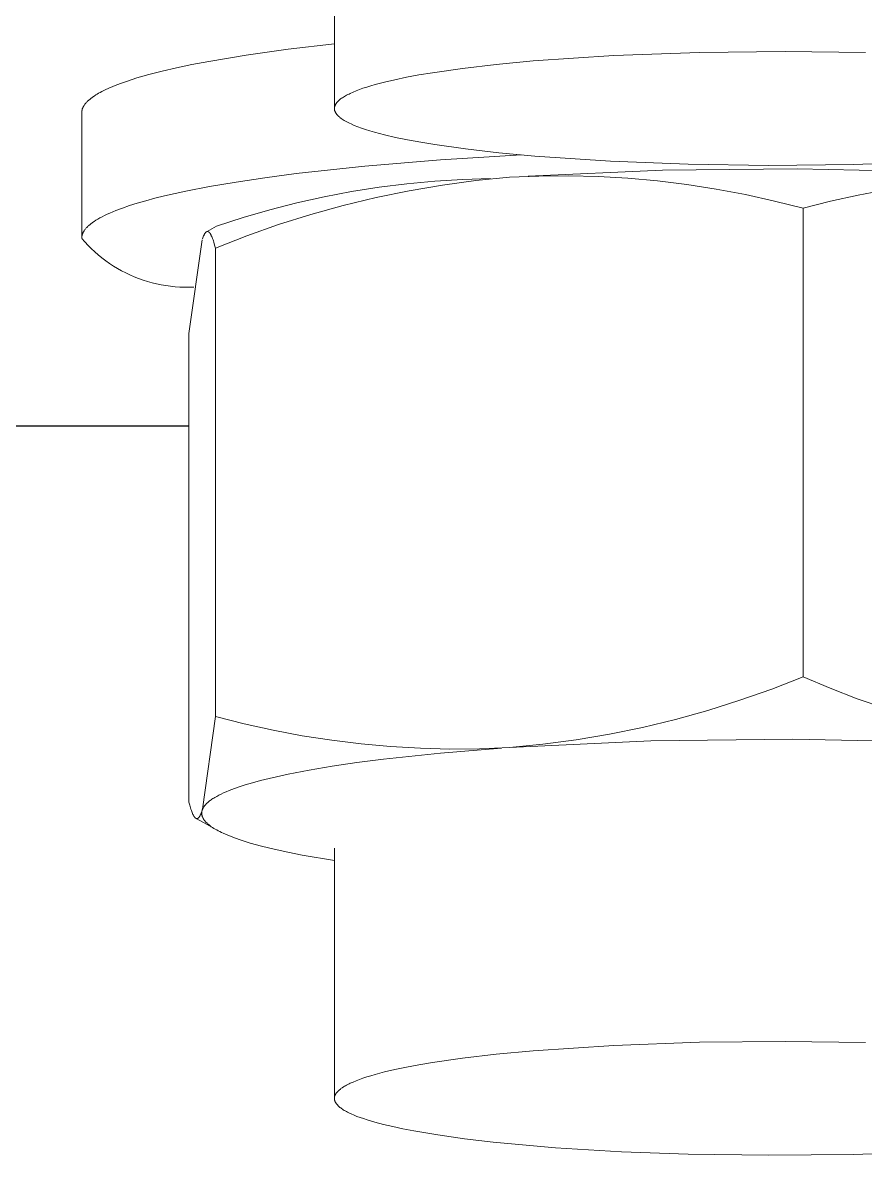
# Model space of a CAD drawing. Header units: millimetres. Extents: x -779 to 3049, y 55 to 2500.
# Drawn here: x -85.52 to -77.52, y 1976.33 to 1987.08 of the extents above; entities that cross this region are included whole.
import ezdxf

# ---------------------------------------------------------------- set-up
doc = ezdxf.new("R2010")
doc.units = ezdxf.units.MM
doc.layers.add('ZANO_R', color=7, linetype='Continuous', lineweight=0)

msp = doc.modelspace()

# ---------------------------------------------------------------- linework, layer by layer
at = {"layer": 'ZANO_R'}
for p, q in [((-82.558, 1986.276), (-82.558, 1988.651)), ((-82.998, 1986.829), (-82.558, 1986.88)), ((-83.751, 1986.714), (-83.396, 1986.773)), ((-83.396, 1986.773), (-82.998, 1986.829)), ((-80.672, 1986.718), (-79.905, 1986.77)), ((-79.905, 1986.77), (-79.09, 1986.799)), ((-79.09, 1986.799), (-78.279, 1986.807)), ((-78.279, 1986.807), (-77.516, 1986.797)), ((-84.195, 1986.621), (-84.059, 1986.653)), ((-84.059, 1986.653), (-83.911, 1986.684)), ((-83.911, 1986.684), (-83.751, 1986.714)), ((-81.627, 1986.606), (-81.342, 1986.647)), ((-81.342, 1986.647), (-81.022, 1986.685)), ((-81.022, 1986.685), (-80.672, 1986.718)), ((-84.534, 1986.524), (-84.433, 1986.557)), ((-84.433, 1986.557), (-84.32, 1986.589)), ((-84.32, 1986.589), (-84.195, 1986.621)), ((-82.082, 1986.517), (-81.983, 1986.54)), ((-81.983, 1986.54), (-81.874, 1986.563)), ((-81.874, 1986.563), (-81.755, 1986.585)), ((-81.755, 1986.585), (-81.627, 1986.606)), ((-84.797, 1986.411), (-84.783, 1986.419)), ((-84.783, 1986.419), (-84.768, 1986.427)), ((-84.768, 1986.427), (-84.736, 1986.443)), ((-84.736, 1986.443), (-84.701, 1986.459)), ((-84.701, 1986.459), (-84.663, 1986.475)), ((-84.663, 1986.475), (-84.623, 1986.492)), ((-84.623, 1986.492), (-84.58, 1986.508)), ((-84.58, 1986.508), (-84.534, 1986.524)), ((-82.407, 1986.41), (-82.381, 1986.422)), ((-82.381, 1986.422), (-82.352, 1986.434)), ((-82.352, 1986.434), (-82.321, 1986.446)), ((-82.321, 1986.446), (-82.287, 1986.458)), ((-82.287, 1986.458), (-82.251, 1986.47)), ((-82.251, 1986.47), (-82.213, 1986.481)), ((-82.213, 1986.481), (-82.172, 1986.493)), ((-82.172, 1986.493), (-82.082, 1986.517)), ((-84.928, 1986.306), (-84.924, 1986.311)), ((-84.924, 1986.311), (-84.919, 1986.316)), ((-84.919, 1986.316), (-84.915, 1986.322)), ((-84.915, 1986.322), (-84.91, 1986.327)), ((-84.91, 1986.327), (-84.905, 1986.332)), ((-84.905, 1986.332), (-84.899, 1986.338)), ((-84.899, 1986.338), (-84.894, 1986.343)), ((-84.894, 1986.343), (-84.888, 1986.348)), ((-84.888, 1986.348), (-84.882, 1986.353)), ((-84.882, 1986.353), (-84.875, 1986.359)), ((-84.875, 1986.359), (-84.869, 1986.364)), ((-84.869, 1986.364), (-84.862, 1986.369)), ((-84.862, 1986.369), (-84.855, 1986.374)), ((-84.855, 1986.374), (-84.84, 1986.384)), ((-84.84, 1986.384), (-84.824, 1986.395)), ((-84.824, 1986.395), (-84.811, 1986.403)), ((-84.811, 1986.403), (-84.797, 1986.411)), ((-82.546, 1986.308), (-82.544, 1986.312)), ((-82.544, 1986.312), (-82.542, 1986.315)), ((-82.542, 1986.315), (-82.539, 1986.318)), ((-82.539, 1986.318), (-82.537, 1986.321)), ((-82.537, 1986.321), (-82.535, 1986.324)), ((-82.535, 1986.324), (-82.532, 1986.327)), ((-82.532, 1986.327), (-82.529, 1986.33)), ((-82.529, 1986.33), (-82.526, 1986.333)), ((-82.526, 1986.333), (-82.523, 1986.336)), ((-82.523, 1986.336), (-82.52, 1986.339)), ((-82.52, 1986.339), (-82.517, 1986.342)), ((-82.517, 1986.342), (-82.513, 1986.345)), ((-82.513, 1986.345), (-82.51, 1986.348)), ((-82.51, 1986.348), (-82.506, 1986.351)), ((-82.506, 1986.351), (-82.499, 1986.357)), ((-82.499, 1986.357), (-82.491, 1986.363)), ((-82.491, 1986.363), (-82.482, 1986.369)), ((-82.482, 1986.369), (-82.473, 1986.375)), ((-82.473, 1986.375), (-82.463, 1986.381)), ((-82.463, 1986.381), (-82.453, 1986.387)), ((-82.453, 1986.387), (-82.443, 1986.393)), ((-82.443, 1986.393), (-82.431, 1986.399)), ((-82.431, 1986.399), (-82.419, 1986.404)), ((-82.419, 1986.404), (-82.407, 1986.41)), ((-84.958, 1986.235), (-84.957, 1986.237)), ((-84.958, 1986.232), (-84.958, 1986.235)), ((-84.958, 1986.229), (-84.958, 1986.232)), ((-84.958, 1986.226), (-84.958, 1986.229)), ((-84.958, 1986.223), (-84.958, 1986.226)), ((-84.958, 1985.038), (-84.958, 1986.223)), ((-84.957, 1986.243), (-84.956, 1986.246)), ((-84.957, 1986.24), (-84.957, 1986.243)), ((-84.957, 1986.237), (-84.957, 1986.24)), ((-84.956, 1986.246), (-84.955, 1986.248)), ((-84.955, 1986.251), (-84.954, 1986.254)), ((-84.955, 1986.248), (-84.955, 1986.251)), ((-84.954, 1986.254), (-84.953, 1986.257)), ((-84.953, 1986.257), (-84.952, 1986.259)), ((-84.952, 1986.262), (-84.951, 1986.265)), ((-84.952, 1986.259), (-84.952, 1986.262)), ((-84.951, 1986.265), (-84.95, 1986.268)), ((-84.95, 1986.268), (-84.948, 1986.27)), ((-84.948, 1986.27), (-84.947, 1986.273)), ((-84.947, 1986.273), (-84.946, 1986.276)), ((-84.946, 1986.276), (-84.945, 1986.279)), ((-84.945, 1986.279), (-84.943, 1986.281)), ((-84.943, 1986.281), (-84.942, 1986.284)), ((-84.942, 1986.284), (-84.94, 1986.287)), ((-84.94, 1986.287), (-84.939, 1986.289)), ((-84.939, 1986.289), (-84.937, 1986.292)), ((-84.937, 1986.292), (-84.935, 1986.295)), ((-84.935, 1986.295), (-84.932, 1986.3)), ((-84.932, 1986.3), (-84.928, 1986.306)), ((-82.558, 1986.274), (-82.557, 1986.277)), ((-82.558, 1986.27), (-82.558, 1986.274)), ((-82.558, 1986.267), (-82.558, 1986.27)), ((-82.558, 1986.264), (-82.558, 1986.267)), ((-82.558, 1986.261), (-82.558, 1986.264)), ((-82.558, 1986.258), (-82.558, 1986.261)), ((-82.557, 1986.254), (-82.558, 1986.258)), ((-82.557, 1986.28), (-82.556, 1986.283)), ((-82.557, 1986.277), (-82.557, 1986.28)), ((-82.556, 1986.251), (-82.557, 1986.254)), ((-82.556, 1986.283), (-82.555, 1986.286)), ((-82.556, 1986.248), (-82.556, 1986.251)), ((-82.555, 1986.245), (-82.556, 1986.248)), ((-82.555, 1986.286), (-82.554, 1986.29)), ((-82.554, 1986.241), (-82.555, 1986.245)), ((-82.554, 1986.29), (-82.553, 1986.293)), ((-82.552, 1986.238), (-82.554, 1986.241)), ((-82.553, 1986.293), (-82.552, 1986.296)), ((-82.552, 1986.296), (-82.551, 1986.299)), ((-82.551, 1986.235), (-82.552, 1986.238)), ((-82.551, 1986.299), (-82.549, 1986.302)), ((-82.549, 1986.232), (-82.551, 1986.235)), ((-82.549, 1986.302), (-82.547, 1986.305)), ((-82.548, 1986.228), (-82.549, 1986.232)), ((-82.546, 1986.225), (-82.548, 1986.228)), ((-82.547, 1986.305), (-82.546, 1986.308)), ((-82.544, 1986.222), (-82.546, 1986.225)), ((-82.541, 1986.218), (-82.544, 1986.222)), ((-82.539, 1986.215), (-82.541, 1986.218)), ((-82.537, 1986.212), (-82.539, 1986.215)), ((-82.534, 1986.209), (-82.537, 1986.212)), ((-82.531, 1986.205), (-82.534, 1986.209)), ((-82.528, 1986.202), (-82.531, 1986.205)), ((-82.525, 1986.199), (-82.528, 1986.202)), ((-82.522, 1986.195), (-82.525, 1986.199)), ((-82.518, 1986.192), (-82.522, 1986.195)), ((-82.515, 1986.189), (-82.518, 1986.192)), ((-82.511, 1986.186), (-82.515, 1986.189)), ((-82.507, 1986.182), (-82.511, 1986.186)), ((-82.503, 1986.179), (-82.507, 1986.182)), ((-82.498, 1986.176), (-82.503, 1986.179)), ((-82.494, 1986.172), (-82.498, 1986.176)), ((-82.484, 1986.166), (-82.494, 1986.172)), ((-82.474, 1986.159), (-82.484, 1986.166)), ((-82.464, 1986.153), (-82.474, 1986.159)), ((-82.452, 1986.146), (-82.464, 1986.153)), ((-82.44, 1986.139), (-82.452, 1986.146)), ((-82.427, 1986.133), (-82.44, 1986.139)), ((-82.414, 1986.126), (-82.427, 1986.133)), ((-82.4, 1986.12), (-82.414, 1986.126)), ((-82.37, 1986.106), (-82.4, 1986.12)), ((-82.337, 1986.093), (-82.37, 1986.106)), ((-82.301, 1986.08), (-82.337, 1986.093)), ((-82.263, 1986.067), (-82.301, 1986.08)), ((-82.222, 1986.055), (-82.263, 1986.067)), ((-82.178, 1986.042), (-82.222, 1986.055)), ((-82.083, 1986.017), (-82.178, 1986.042)), ((-81.978, 1985.992), (-82.083, 1986.017)), ((-81.863, 1985.969), (-81.978, 1985.992)), ((-81.739, 1985.946), (-81.863, 1985.969)), ((-81.605, 1985.924), (-81.739, 1985.946)), ((-81.314, 1985.882), (-81.605, 1985.924)), ((-80.996, 1985.846), (-81.314, 1985.882)), ((-82.27, 1985.719), (-81.551, 1985.778)), ((-81.551, 1985.778), (-80.782, 1985.825)), ((-80.655, 1985.814), (-80.996, 1985.846)), ((-79.935, 1985.765), (-80.655, 1985.814)), ((-82.922, 1985.648), (-82.27, 1985.719)), ((-79.443, 1985.68), (-80.719, 1985.625)), ((-79.2, 1985.737), (-79.935, 1985.765)), ((-78.164, 1985.694), (-79.443, 1985.68)), ((-78.437, 1985.726), (-79.2, 1985.737)), ((-77.626, 1985.734), (-78.437, 1985.726)), ((-76.887, 1985.666), (-78.164, 1985.694)), ((-76.811, 1985.764), (-77.626, 1985.734)), ((-83.743, 1985.526), (-83.492, 1985.568)), ((-83.492, 1985.568), (-83.218, 1985.609)), ((-83.218, 1985.609), (-82.922, 1985.648)), ((-81.605, 1985.576), (-81.869, 1985.552)), ((-81.34, 1985.593), (-81.605, 1985.576)), ((-81.533, 1985.539), (-81.216, 1985.582)), ((-81.075, 1985.601), (-81.34, 1985.593)), ((-81.216, 1985.582), (-80.897, 1985.613)), ((-80.897, 1985.613), (-80.616, 1985.625)), ((-80.616, 1985.625), (-80.334, 1985.627)), ((-80.334, 1985.627), (-80.052, 1985.62)), ((-80.052, 1985.62), (-79.771, 1985.604)), ((-79.771, 1985.604), (-79.49, 1985.579)), ((-79.49, 1985.579), (-79.21, 1985.545)), ((-84.172, 1985.437), (-83.969, 1985.482)), ((-83.969, 1985.482), (-83.743, 1985.526)), ((-82.395, 1985.477), (-82.655, 1985.428)), ((-82.133, 1985.519), (-82.395, 1985.477)), ((-82.163, 1985.421), (-81.849, 1985.485)), ((-81.869, 1985.552), (-82.133, 1985.519)), ((-81.849, 1985.485), (-81.533, 1985.539)), ((-79.21, 1985.545), (-78.932, 1985.501)), ((-78.932, 1985.501), (-78.655, 1985.449)), ((-77.583, 1985.444), (-77.319, 1985.493)), ((-84.572, 1985.321), (-84.504, 1985.344)), ((-84.504, 1985.344), (-84.43, 1985.367)), ((-84.43, 1985.367), (-84.35, 1985.391)), ((-84.35, 1985.391), (-84.264, 1985.414)), ((-84.264, 1985.414), (-84.172, 1985.437)), ((-82.914, 1985.37), (-83.171, 1985.304)), ((-82.655, 1985.428), (-82.914, 1985.37)), ((-82.782, 1985.26), (-82.474, 1985.346)), ((-82.474, 1985.346), (-82.163, 1985.421)), ((-78.655, 1985.449), (-78.379, 1985.388)), ((-78.379, 1985.388), (-78.106, 1985.319)), ((-78.106, 1985.319), (-77.846, 1985.386)), ((-77.846, 1985.386), (-77.583, 1985.444)), ((-84.785, 1985.228), (-84.763, 1985.239)), ((-84.763, 1985.239), (-84.74, 1985.251)), ((-84.74, 1985.251), (-84.716, 1985.262)), ((-84.716, 1985.262), (-84.69, 1985.274)), ((-84.69, 1985.274), (-84.662, 1985.286)), ((-84.662, 1985.286), (-84.634, 1985.297)), ((-84.634, 1985.297), (-84.572, 1985.321)), ((-83.171, 1985.304), (-83.426, 1985.231)), ((-83.088, 1985.164), (-82.782, 1985.26)), ((-78.106, 1985.319), (-78.106, 1980.871)), ((-84.919, 1985.127), (-84.914, 1985.132)), ((-84.914, 1985.132), (-84.91, 1985.137)), ((-84.91, 1985.137), (-84.904, 1985.142)), ((-84.904, 1985.142), (-84.899, 1985.148)), ((-84.899, 1985.148), (-84.893, 1985.153)), ((-84.893, 1985.153), (-84.888, 1985.158)), ((-84.888, 1985.158), (-84.881, 1985.163)), ((-84.881, 1985.163), (-84.875, 1985.169)), ((-84.875, 1985.169), (-84.868, 1985.174)), ((-84.868, 1985.174), (-84.862, 1985.179)), ((-84.862, 1985.179), (-84.855, 1985.184)), ((-84.855, 1985.184), (-84.84, 1985.194)), ((-84.84, 1985.194), (-84.824, 1985.205)), ((-84.824, 1985.205), (-84.805, 1985.216)), ((-84.805, 1985.216), (-84.785, 1985.228)), ((-83.766, 1985.1), (-83.679, 1985.149)), ((-83.426, 1985.231), (-83.679, 1985.149)), ((-83.39, 1985.058), (-83.088, 1985.164)), ((-84.958, 1985.045), (-84.957, 1985.048)), ((-84.958, 1985.042), (-84.958, 1985.045)), ((-84.958, 1985.039), (-84.958, 1985.042)), ((-84.958, 1985.037), (-84.958, 1985.039)), ((-84.958, 1985.034), (-84.958, 1985.037)), ((-84.929, 1985), (-84.958, 1985.033)), ((-84.957, 1985.05), (-84.956, 1985.053)), ((-84.957, 1985.048), (-84.957, 1985.05)), ((-84.956, 1985.056), (-84.955, 1985.059)), ((-84.956, 1985.053), (-84.956, 1985.056)), ((-84.955, 1985.061), (-84.954, 1985.064)), ((-84.955, 1985.059), (-84.955, 1985.061)), ((-84.954, 1985.064), (-84.953, 1985.067)), ((-84.953, 1985.067), (-84.952, 1985.07)), ((-84.952, 1985.07), (-84.951, 1985.072)), ((-84.951, 1985.072), (-84.95, 1985.075)), ((-84.95, 1985.075), (-84.949, 1985.078)), ((-84.949, 1985.078), (-84.948, 1985.081)), ((-84.948, 1985.081), (-84.947, 1985.083)), ((-84.947, 1985.083), (-84.946, 1985.086)), ((-84.946, 1985.086), (-84.944, 1985.089)), ((-84.944, 1985.089), (-84.943, 1985.092)), ((-84.943, 1985.092), (-84.942, 1985.094)), ((-84.942, 1985.094), (-84.94, 1985.097)), ((-84.94, 1985.097), (-84.939, 1985.1)), ((-84.939, 1985.1), (-84.937, 1985.102)), ((-84.937, 1985.102), (-84.935, 1985.105)), ((-84.935, 1985.105), (-84.932, 1985.11)), ((-84.932, 1985.11), (-84.928, 1985.116)), ((-84.928, 1985.116), (-84.923, 1985.121)), ((-84.923, 1985.121), (-84.919, 1985.127)), ((-83.811, 1985.029), (-83.807, 1985.039)), ((-83.807, 1985.039), (-83.803, 1985.049)), ((-83.803, 1985.049), (-83.8, 1985.058)), ((-83.8, 1985.058), (-83.798, 1985.062)), ((-83.798, 1985.062), (-83.796, 1985.065)), ((-83.796, 1985.065), (-83.794, 1985.069)), ((-83.794, 1985.069), (-83.793, 1985.072)), ((-83.793, 1985.072), (-83.791, 1985.076)), ((-83.791, 1985.076), (-83.789, 1985.079)), ((-83.789, 1985.079), (-83.787, 1985.081)), ((-83.787, 1985.081), (-83.786, 1985.083)), ((-83.786, 1985.083), (-83.785, 1985.084)), ((-83.785, 1985.084), (-83.784, 1985.085)), ((-83.784, 1985.086), (-83.783, 1985.087)), ((-83.784, 1985.085), (-83.784, 1985.086)), ((-83.783, 1985.087), (-83.782, 1985.089)), ((-83.782, 1985.089), (-83.781, 1985.09)), ((-83.781, 1985.09), (-83.78, 1985.091)), ((-83.78, 1985.091), (-83.779, 1985.092)), ((-83.779, 1985.092), (-83.778, 1985.093)), ((-83.778, 1985.093), (-83.777, 1985.093)), ((-83.777, 1985.093), (-83.776, 1985.094)), ((-83.777, 1985.093), (-83.777, 1985.093)), ((-83.776, 1985.094), (-83.775, 1985.095)), ((-83.776, 1985.094), (-83.776, 1985.094)), ((-83.775, 1985.095), (-83.775, 1985.095)), ((-83.775, 1985.095), (-83.774, 1985.095)), ((-83.774, 1985.095), (-83.774, 1985.096)), ((-83.774, 1985.096), (-83.773, 1985.096)), ((-83.773, 1985.096), (-83.773, 1985.096)), ((-83.773, 1985.096), (-83.772, 1985.096)), ((-83.772, 1985.096), (-83.772, 1985.097)), ((-83.772, 1985.097), (-83.771, 1985.097)), ((-83.771, 1985.097), (-83.771, 1985.097)), ((-83.771, 1985.097), (-83.77, 1985.097)), ((-83.77, 1985.097), (-83.77, 1985.098)), ((-83.77, 1985.098), (-83.769, 1985.098)), ((-83.769, 1985.098), (-83.769, 1985.098)), ((-83.769, 1985.098), (-83.768, 1985.098)), ((-83.768, 1985.098), (-83.768, 1985.098)), ((-83.768, 1985.098), (-83.767, 1985.098)), ((-83.767, 1985.098), (-83.766, 1985.099)), ((-83.767, 1985.098), (-83.767, 1985.098)), ((-83.766, 1985.099), (-83.766, 1985.099)), ((-83.766, 1985.099), (-83.765, 1985.099)), ((-83.765, 1985.099), (-83.765, 1985.099)), ((-83.765, 1985.099), (-83.764, 1985.099)), ((-83.764, 1985.099), (-83.764, 1985.099)), ((-83.764, 1985.099), (-83.763, 1985.099)), ((-83.763, 1985.099), (-83.763, 1985.099)), ((-83.763, 1985.099), (-83.762, 1985.099)), ((-83.762, 1985.099), (-83.762, 1985.099)), ((-83.762, 1985.099), (-83.761, 1985.099)), ((-83.761, 1985.099), (-83.761, 1985.099)), ((-83.761, 1985.099), (-83.76, 1985.099)), ((-83.76, 1985.099), (-83.76, 1985.098)), ((-83.76, 1985.098), (-83.759, 1985.098)), ((-83.759, 1985.098), (-83.759, 1985.098)), ((-83.759, 1985.098), (-83.758, 1985.098)), ((-83.758, 1985.098), (-83.758, 1985.098)), ((-83.758, 1985.098), (-83.758, 1985.098)), ((-83.758, 1985.098), (-83.757, 1985.098)), ((-83.757, 1985.098), (-83.757, 1985.097)), ((-83.757, 1985.097), (-83.756, 1985.097)), ((-83.756, 1985.097), (-83.756, 1985.097)), ((-83.756, 1985.097), (-83.755, 1985.097)), ((-83.755, 1985.097), (-83.755, 1985.096)), ((-83.755, 1985.096), (-83.754, 1985.096)), ((-83.754, 1985.096), (-83.754, 1985.096)), ((-83.754, 1985.096), (-83.753, 1985.096)), ((-83.753, 1985.096), (-83.753, 1985.095)), ((-83.753, 1985.095), (-83.752, 1985.095)), ((-83.752, 1985.095), (-83.752, 1985.095)), ((-83.752, 1985.095), (-83.751, 1985.094)), ((-83.751, 1985.094), (-83.751, 1985.094)), ((-83.751, 1985.094), (-83.75, 1985.093)), ((-83.75, 1985.093), (-83.749, 1985.093)), ((-83.749, 1985.093), (-83.748, 1985.092)), ((-83.748, 1985.092), (-83.747, 1985.091)), ((-83.747, 1985.091), (-83.746, 1985.09)), ((-83.746, 1985.09), (-83.745, 1985.089)), ((-83.745, 1985.089), (-83.744, 1985.088)), ((-83.744, 1985.088), (-83.743, 1985.087)), ((-83.743, 1985.087), (-83.742, 1985.085)), ((-83.742, 1985.085), (-83.741, 1985.084)), ((-83.741, 1985.084), (-83.74, 1985.083)), ((-83.74, 1985.083), (-83.739, 1985.082)), ((-83.739, 1985.082), (-83.738, 1985.08)), ((-83.738, 1985.08), (-83.736, 1985.077)), ((-83.736, 1985.077), (-83.734, 1985.074)), ((-83.734, 1985.074), (-83.733, 1985.071)), ((-83.733, 1985.071), (-83.731, 1985.067)), ((-83.731, 1985.067), (-83.729, 1985.063)), ((-83.729, 1985.063), (-83.727, 1985.059)), ((-83.727, 1985.059), (-83.723, 1985.051)), ((-83.723, 1985.051), (-83.719, 1985.041)), ((-83.719, 1985.041), (-83.715, 1985.031)), ((-83.715, 1985.031), (-83.711, 1985.02)), ((-83.711, 1985.02), (-83.707, 1985.009)), ((-83.688, 1984.941), (-83.39, 1985.058)), ((-84.898, 1984.967), (-84.929, 1985)), ((-84.867, 1984.936), (-84.898, 1984.967)), ((-84.834, 1984.905), (-84.867, 1984.936)), ((-83.94, 1984.13), (-83.814, 1985.019)), ((-83.707, 1985.009), (-83.703, 1984.997)), ((-83.703, 1984.997), (-83.696, 1984.97)), ((-83.696, 1984.97), (-83.688, 1984.941)), ((-83.688, 1980.494), (-83.688, 1984.941)), ((-84.8, 1984.876), (-84.834, 1984.905)), ((-84.766, 1984.848), (-84.8, 1984.876)), ((-84.73, 1984.821), (-84.766, 1984.848)), ((-84.694, 1984.795), (-84.73, 1984.821)), ((-84.657, 1984.771), (-84.694, 1984.795)), ((-84.618, 1984.748), (-84.657, 1984.771)), ((-84.58, 1984.726), (-84.618, 1984.748)), ((-84.54, 1984.705), (-84.58, 1984.726)), ((-84.5, 1984.686), (-84.54, 1984.705)), ((-84.459, 1984.669), (-84.5, 1984.686)), ((-84.417, 1984.652), (-84.459, 1984.669)), ((-84.375, 1984.637), (-84.417, 1984.652)), ((-84.333, 1984.624), (-84.375, 1984.637)), ((-84.29, 1984.612), (-84.333, 1984.624)), ((-84.246, 1984.601), (-84.29, 1984.612)), ((-84.203, 1984.592), (-84.246, 1984.601)), ((-84.159, 1984.585), (-84.203, 1984.592)), ((-84.115, 1984.579), (-84.159, 1984.585)), ((-84.07, 1984.574), (-84.115, 1984.579)), ((-84.026, 1984.571), (-84.07, 1984.574)), ((-83.981, 1984.569), (-84.026, 1984.571)), ((-83.937, 1984.569), (-83.981, 1984.569)), ((-83.892, 1984.571), (-83.937, 1984.569)), ((-83.94, 1979.682), (-83.94, 1984.13)), ((-83.94, 1983.253), (-98.358, 1983.253)), ((-83.94, 1983.25), (-98.274, 1983.25)), ((-78.106, 1980.871), (-78.405, 1980.754)), ((-78.106, 1980.871), (-77.852, 1980.763)), ((-78.405, 1980.754), (-78.707, 1980.648)), ((-77.852, 1980.763), (-77.594, 1980.663)), ((-78.707, 1980.648), (-79.012, 1980.552)), ((-77.594, 1980.663), (-77.332, 1980.572)), ((-79.012, 1980.552), (-79.32, 1980.466)), ((-83.688, 1980.494), (-83.811, 1979.614)), ((-83.415, 1980.424), (-83.688, 1980.494)), ((-83.14, 1980.363), (-83.415, 1980.424)), ((-79.32, 1980.466), (-79.632, 1980.391)), ((-82.863, 1980.311), (-83.14, 1980.363)), ((-82.584, 1980.268), (-82.863, 1980.311)), ((-79.945, 1980.327), (-80.261, 1980.273)), ((-79.632, 1980.391), (-79.945, 1980.327)), ((-82.304, 1980.233), (-82.584, 1980.268)), ((-82.024, 1980.208), (-82.304, 1980.233)), ((-81.742, 1980.192), (-82.024, 1980.208)), ((-81.461, 1980.185), (-81.742, 1980.192)), ((-80.973, 1980.194), (-81.552, 1980.147)), ((-81.179, 1980.188), (-81.461, 1980.185)), ((-80.897, 1980.199), (-81.179, 1980.188)), ((-79.552, 1980.262), (-80.897, 1980.199)), ((-80.579, 1980.231), (-80.897, 1980.199)), ((-80.261, 1980.273), (-80.579, 1980.231)), ((-78.205, 1980.279), (-79.552, 1980.262)), ((-76.859, 1980.251), (-78.205, 1980.279)), ((-82.093, 1980.089), (-82.344, 1980.057)), ((-81.552, 1980.147), (-82.093, 1980.089)), ((-82.798, 1979.985), (-82.998, 1979.947)), ((-82.58, 1980.022), (-82.798, 1979.985)), ((-82.344, 1980.057), (-82.58, 1980.022)), ((-83.336, 1979.865), (-83.407, 1979.844)), ((-83.259, 1979.886), (-83.336, 1979.865)), ((-83.178, 1979.907), (-83.259, 1979.886)), ((-82.998, 1979.947), (-83.178, 1979.907)), ((-83.634, 1979.758), (-83.656, 1979.747)), ((-83.61, 1979.768), (-83.634, 1979.758)), ((-83.585, 1979.779), (-83.61, 1979.768)), ((-83.559, 1979.79), (-83.585, 1979.779)), ((-83.531, 1979.801), (-83.559, 1979.79)), ((-83.472, 1979.823), (-83.531, 1979.801)), ((-83.407, 1979.844), (-83.472, 1979.823)), ((-83.932, 1979.653), (-83.94, 1979.682)), ((-83.924, 1979.627), (-83.932, 1979.653)), ((-83.792, 1979.645), (-83.794, 1979.642)), ((-83.79, 1979.648), (-83.792, 1979.645)), ((-83.788, 1979.651), (-83.79, 1979.648)), ((-83.785, 1979.653), (-83.788, 1979.651)), ((-83.78, 1979.659), (-83.785, 1979.653)), ((-83.775, 1979.664), (-83.78, 1979.659)), ((-83.77, 1979.67), (-83.775, 1979.664)), ((-83.764, 1979.675), (-83.77, 1979.67)), ((-83.758, 1979.681), (-83.764, 1979.675)), ((-83.751, 1979.686), (-83.758, 1979.681)), ((-83.744, 1979.692), (-83.751, 1979.686)), ((-83.737, 1979.697), (-83.744, 1979.692)), ((-83.729, 1979.703), (-83.737, 1979.697)), ((-83.721, 1979.708), (-83.729, 1979.703)), ((-83.713, 1979.714), (-83.721, 1979.708)), ((-83.704, 1979.719), (-83.713, 1979.714)), ((-83.695, 1979.725), (-83.704, 1979.719)), ((-83.676, 1979.736), (-83.695, 1979.725)), ((-83.656, 1979.747), (-83.676, 1979.736)), ((-83.92, 1979.614), (-83.924, 1979.627)), ((-83.916, 1979.603), (-83.92, 1979.614)), ((-83.913, 1979.592), (-83.916, 1979.603)), ((-83.909, 1979.582), (-83.913, 1979.592)), ((-83.905, 1979.572), (-83.909, 1979.582)), ((-83.901, 1979.564), (-83.905, 1979.572)), ((-83.899, 1979.56), (-83.901, 1979.564)), ((-83.897, 1979.556), (-83.899, 1979.56)), ((-83.895, 1979.553), (-83.897, 1979.556)), ((-83.893, 1979.549), (-83.895, 1979.553)), ((-83.891, 1979.546), (-83.893, 1979.549)), ((-83.889, 1979.543), (-83.891, 1979.546)), ((-83.888, 1979.542), (-83.889, 1979.543)), ((-83.887, 1979.54), (-83.888, 1979.542)), ((-83.886, 1979.539), (-83.887, 1979.54)), ((-83.885, 1979.538), (-83.886, 1979.539)), ((-83.884, 1979.537), (-83.885, 1979.538)), ((-83.883, 1979.535), (-83.884, 1979.537)), ((-83.845, 1979.536), (-83.846, 1979.535)), ((-83.844, 1979.537), (-83.845, 1979.536)), ((-83.843, 1979.538), (-83.844, 1979.537)), ((-83.842, 1979.54), (-83.843, 1979.538)), ((-83.841, 1979.541), (-83.842, 1979.54)), ((-83.84, 1979.543), (-83.841, 1979.541)), ((-83.839, 1979.544), (-83.84, 1979.543)), ((-83.838, 1979.546), (-83.839, 1979.544)), ((-83.836, 1979.549), (-83.838, 1979.546)), ((-83.834, 1979.553), (-83.836, 1979.549)), ((-83.832, 1979.557), (-83.834, 1979.553)), ((-83.83, 1979.561), (-83.832, 1979.557)), ((-83.828, 1979.565), (-83.83, 1979.561)), ((-83.826, 1979.57), (-83.828, 1979.565)), ((-83.822, 1979.58), (-83.826, 1979.57)), ((-83.818, 1979.591), (-83.822, 1979.58)), ((-83.814, 1979.603), (-83.818, 1979.591)), ((-83.817, 1979.587), (-83.818, 1979.585)), ((-83.818, 1979.585), (-83.818, 1979.583)), ((-83.818, 1979.583), (-83.818, 1979.581)), ((-83.818, 1979.581), (-83.818, 1979.579)), ((-83.818, 1979.579), (-83.818, 1979.577)), ((-83.818, 1979.577), (-83.818, 1979.575)), ((-83.818, 1979.575), (-83.818, 1979.574)), ((-83.818, 1979.574), (-83.818, 1979.572)), ((-83.818, 1979.572), (-83.818, 1979.57)), ((-83.818, 1979.57), (-83.818, 1979.568)), ((-83.818, 1979.568), (-83.818, 1979.566)), ((-83.818, 1979.566), (-83.817, 1979.564)), ((-83.816, 1979.595), (-83.817, 1979.593)), ((-83.817, 1979.593), (-83.817, 1979.591)), ((-83.817, 1979.591), (-83.817, 1979.589)), ((-83.817, 1979.589), (-83.817, 1979.587)), ((-83.817, 1979.564), (-83.817, 1979.562)), ((-83.817, 1979.562), (-83.817, 1979.56)), ((-83.817, 1979.56), (-83.816, 1979.558)), ((-83.815, 1979.599), (-83.816, 1979.597)), ((-83.816, 1979.597), (-83.816, 1979.595)), ((-83.816, 1979.558), (-83.816, 1979.556)), ((-83.816, 1979.556), (-83.815, 1979.554)), ((-83.814, 1979.602), (-83.815, 1979.6)), ((-83.815, 1979.6), (-83.815, 1979.599)), ((-83.815, 1979.554), (-83.815, 1979.552)), ((-83.815, 1979.552), (-83.814, 1979.55)), ((-83.813, 1979.607), (-83.814, 1979.604)), ((-83.814, 1979.604), (-83.814, 1979.602)), ((-83.814, 1979.55), (-83.814, 1979.548)), ((-83.814, 1979.548), (-83.813, 1979.546)), ((-83.812, 1979.61), (-83.813, 1979.607)), ((-83.813, 1979.546), (-83.813, 1979.544)), ((-83.813, 1979.544), (-83.812, 1979.542)), ((-83.811, 1979.612), (-83.812, 1979.61)), ((-83.812, 1979.542), (-83.811, 1979.541)), ((-83.81, 1979.615), (-83.811, 1979.612)), ((-83.811, 1979.541), (-83.81, 1979.539)), ((-83.809, 1979.618), (-83.81, 1979.615)), ((-83.81, 1979.539), (-83.809, 1979.537)), ((-83.807, 1979.621), (-83.809, 1979.618)), ((-83.809, 1979.537), (-83.809, 1979.535)), ((-83.806, 1979.623), (-83.807, 1979.621)), ((-83.804, 1979.626), (-83.806, 1979.623)), ((-83.803, 1979.629), (-83.804, 1979.626)), ((-83.801, 1979.631), (-83.803, 1979.629)), ((-83.8, 1979.634), (-83.801, 1979.631)), ((-83.798, 1979.637), (-83.8, 1979.634)), ((-83.796, 1979.64), (-83.798, 1979.637)), ((-83.794, 1979.642), (-83.796, 1979.64)), ((-83.882, 1979.534), (-83.883, 1979.535)), ((-83.881, 1979.533), (-83.882, 1979.534)), ((-83.88, 1979.532), (-83.881, 1979.533)), ((-83.879, 1979.531), (-83.88, 1979.532)), ((-83.878, 1979.531), (-83.879, 1979.531)), ((-83.877, 1979.53), (-83.878, 1979.531)), ((-83.877, 1979.529), (-83.877, 1979.53)), ((-83.876, 1979.529), (-83.877, 1979.529)), ((-83.875, 1979.528), (-83.876, 1979.529)), ((-83.876, 1979.529), (-83.876, 1979.529)), ((-83.874, 1979.528), (-83.875, 1979.528)), ((-83.875, 1979.528), (-83.875, 1979.528)), ((-83.874, 1979.527), (-83.874, 1979.528)), ((-83.873, 1979.527), (-83.874, 1979.527)), ((-83.874, 1979.527), (-83.874, 1979.527)), ((-83.873, 1979.526), (-83.873, 1979.527)), ((-83.872, 1979.526), (-83.873, 1979.526)), ((-83.871, 1979.526), (-83.872, 1979.526)), ((-83.872, 1979.526), (-83.872, 1979.526)), ((-83.87, 1979.525), (-83.871, 1979.526)), ((-83.871, 1979.526), (-83.871, 1979.526)), ((-83.869, 1979.525), (-83.87, 1979.525)), ((-83.87, 1979.525), (-83.87, 1979.525)), ((-83.71, 1979.436), (-83.87, 1979.525)), ((-83.868, 1979.525), (-83.869, 1979.525)), ((-83.869, 1979.525), (-83.869, 1979.525)), ((-83.867, 1979.525), (-83.868, 1979.525)), ((-83.868, 1979.525), (-83.868, 1979.525)), ((-83.866, 1979.524), (-83.867, 1979.525)), ((-83.867, 1979.525), (-83.867, 1979.525)), ((-83.865, 1979.524), (-83.866, 1979.524)), ((-83.866, 1979.524), (-83.866, 1979.524)), ((-83.864, 1979.524), (-83.865, 1979.524)), ((-83.865, 1979.524), (-83.865, 1979.524)), ((-83.863, 1979.524), (-83.864, 1979.524)), ((-83.864, 1979.524), (-83.864, 1979.524)), ((-83.862, 1979.524), (-83.863, 1979.524)), ((-83.863, 1979.524), (-83.863, 1979.524)), ((-83.861, 1979.525), (-83.862, 1979.525)), ((-83.862, 1979.525), (-83.862, 1979.524)), ((-83.86, 1979.525), (-83.861, 1979.525)), ((-83.861, 1979.525), (-83.861, 1979.525)), ((-83.859, 1979.525), (-83.86, 1979.525)), ((-83.86, 1979.525), (-83.86, 1979.525)), ((-83.858, 1979.525), (-83.859, 1979.525)), ((-83.859, 1979.525), (-83.859, 1979.525)), ((-83.857, 1979.526), (-83.858, 1979.526)), ((-83.858, 1979.526), (-83.858, 1979.525)), ((-83.856, 1979.526), (-83.857, 1979.526)), ((-83.857, 1979.526), (-83.857, 1979.526)), ((-83.855, 1979.527), (-83.856, 1979.526)), ((-83.856, 1979.526), (-83.856, 1979.526)), ((-83.854, 1979.527), (-83.855, 1979.527)), ((-83.855, 1979.527), (-83.855, 1979.527)), ((-83.853, 1979.528), (-83.854, 1979.528)), ((-83.854, 1979.528), (-83.854, 1979.527)), ((-83.852, 1979.529), (-83.853, 1979.528)), ((-83.853, 1979.528), (-83.853, 1979.528)), ((-83.851, 1979.529), (-83.852, 1979.529)), ((-83.852, 1979.529), (-83.852, 1979.529)), ((-83.85, 1979.53), (-83.851, 1979.53)), ((-83.851, 1979.53), (-83.851, 1979.529)), ((-83.849, 1979.532), (-83.85, 1979.531)), ((-83.85, 1979.531), (-83.85, 1979.53)), ((-83.848, 1979.533), (-83.849, 1979.532)), ((-83.847, 1979.534), (-83.848, 1979.533)), ((-83.846, 1979.535), (-83.847, 1979.534)), ((-83.809, 1979.535), (-83.808, 1979.533)), ((-83.808, 1979.533), (-83.807, 1979.531)), ((-83.807, 1979.531), (-83.805, 1979.527)), ((-83.805, 1979.527), (-83.802, 1979.523)), ((-83.802, 1979.523), (-83.8, 1979.519)), ((-83.8, 1979.519), (-83.797, 1979.515)), ((-83.797, 1979.515), (-83.795, 1979.511)), ((-83.795, 1979.511), (-83.792, 1979.507)), ((-83.792, 1979.507), (-83.789, 1979.503)), ((-83.789, 1979.503), (-83.785, 1979.499)), ((-83.785, 1979.499), (-83.782, 1979.495)), ((-83.782, 1979.495), (-83.778, 1979.491)), ((-83.778, 1979.491), (-83.775, 1979.488)), ((-83.775, 1979.488), (-83.771, 1979.484)), ((-83.771, 1979.484), (-83.766, 1979.48)), ((-83.766, 1979.48), (-83.762, 1979.476)), ((-83.762, 1979.476), (-83.758, 1979.472)), ((-83.758, 1979.472), (-83.753, 1979.468)), ((-83.753, 1979.468), (-83.748, 1979.464)), ((-83.748, 1979.464), (-83.738, 1979.456)), ((-83.738, 1979.456), (-83.727, 1979.448)), ((-83.727, 1979.448), (-83.715, 1979.44)), ((-83.715, 1979.44), (-83.703, 1979.432)), ((-83.703, 1979.432), (-83.689, 1979.425)), ((-83.689, 1979.425), (-83.676, 1979.417)), ((-83.676, 1979.417), (-83.661, 1979.409)), ((-83.661, 1979.409), (-83.646, 1979.401)), ((-83.646, 1979.401), (-83.63, 1979.393)), ((-83.63, 1979.393), (-83.613, 1979.385)), ((-83.613, 1979.385), (-83.577, 1979.37)), ((-83.577, 1979.37), (-83.539, 1979.354)), ((-83.539, 1979.354), (-83.498, 1979.339)), ((-83.498, 1979.339), (-83.453, 1979.324)), ((-83.453, 1979.324), (-83.406, 1979.308)), ((-83.406, 1979.308), (-83.357, 1979.293)), ((-83.357, 1979.293), (-83.249, 1979.264)), ((-83.249, 1979.264), (-83.13, 1979.235)), ((-83.13, 1979.235), (-83.001, 1979.206)), ((-82.558, 1976.879), (-82.558, 1979.245)), ((-83.001, 1979.206), (-82.863, 1979.179)), ((-82.863, 1979.179), (-82.558, 1979.127)), ((-79.905, 1977.371), (-79.09, 1977.401)), ((-79.09, 1977.401), (-78.279, 1977.409)), ((-78.279, 1977.409), (-77.516, 1977.398)), ((-81.342, 1977.249), (-81.022, 1977.287)), ((-81.022, 1977.287), (-80.672, 1977.32)), ((-80.672, 1977.32), (-79.905, 1977.371)), ((-81.874, 1977.164), (-81.755, 1977.187)), ((-81.755, 1977.187), (-81.627, 1977.208)), ((-81.627, 1977.208), (-81.342, 1977.249)), ((-82.287, 1977.06), (-82.251, 1977.072)), ((-82.251, 1977.072), (-82.213, 1977.083)), ((-82.213, 1977.083), (-82.172, 1977.095)), ((-82.172, 1977.095), (-82.082, 1977.119)), ((-82.082, 1977.119), (-81.983, 1977.142)), ((-81.983, 1977.142), (-81.874, 1977.164)), ((-82.505, 1976.954), (-82.501, 1976.957)), ((-82.501, 1976.957), (-82.497, 1976.961)), ((-82.497, 1976.961), (-82.492, 1976.964)), ((-82.492, 1976.964), (-82.483, 1976.97)), ((-82.483, 1976.97), (-82.473, 1976.977)), ((-82.473, 1976.977), (-82.463, 1976.983)), ((-82.463, 1976.983), (-82.453, 1976.989)), ((-82.453, 1976.989), (-82.443, 1976.995)), ((-82.443, 1976.995), (-82.431, 1977)), ((-82.431, 1977), (-82.419, 1977.006)), ((-82.419, 1977.006), (-82.407, 1977.012)), ((-82.407, 1977.012), (-82.381, 1977.024)), ((-82.381, 1977.024), (-82.352, 1977.036)), ((-82.352, 1977.036), (-82.321, 1977.048)), ((-82.321, 1977.048), (-82.287, 1977.06)), ((-82.558, 1976.877), (-82.557, 1976.879)), ((-82.558, 1976.875), (-82.558, 1976.877)), ((-82.558, 1976.873), (-82.558, 1976.875)), ((-82.558, 1976.872), (-82.558, 1976.873)), ((-82.558, 1976.87), (-82.558, 1976.872)), ((-82.558, 1976.868), (-82.558, 1976.87)), ((-82.558, 1976.865), (-82.558, 1976.868)), ((-82.558, 1976.862), (-82.558, 1976.865)), ((-82.558, 1976.859), (-82.558, 1976.862)), ((-82.557, 1976.857), (-82.558, 1976.859)), ((-82.557, 1976.882), (-82.556, 1976.884)), ((-82.557, 1976.881), (-82.557, 1976.882)), ((-82.557, 1976.879), (-82.557, 1976.881)), ((-82.557, 1976.854), (-82.557, 1976.857)), ((-82.556, 1976.851), (-82.557, 1976.854)), ((-82.556, 1976.888), (-82.555, 1976.889)), ((-82.556, 1976.886), (-82.556, 1976.888)), ((-82.556, 1976.884), (-82.556, 1976.886)), ((-82.555, 1976.848), (-82.556, 1976.851)), ((-82.555, 1976.891), (-82.554, 1976.893)), ((-82.555, 1976.889), (-82.555, 1976.891)), ((-82.554, 1976.845), (-82.555, 1976.848)), ((-82.554, 1976.893), (-82.553, 1976.895)), ((-82.553, 1976.896), (-82.552, 1976.898)), ((-82.553, 1976.895), (-82.553, 1976.896)), ((-82.552, 1976.898), (-82.551, 1976.9)), ((-82.551, 1976.9), (-82.55, 1976.901)), ((-82.55, 1976.903), (-82.549, 1976.905)), ((-82.55, 1976.901), (-82.55, 1976.903)), ((-82.549, 1976.905), (-82.548, 1976.907)), ((-82.548, 1976.907), (-82.547, 1976.908)), ((-82.547, 1976.908), (-82.546, 1976.91)), ((-82.546, 1976.91), (-82.545, 1976.912)), ((-82.545, 1976.912), (-82.544, 1976.914)), ((-82.544, 1976.914), (-82.541, 1976.917)), ((-82.541, 1976.917), (-82.539, 1976.92)), ((-82.539, 1976.92), (-82.536, 1976.924)), ((-82.536, 1976.924), (-82.533, 1976.927)), ((-82.533, 1976.927), (-82.53, 1976.931)), ((-82.53, 1976.931), (-82.527, 1976.934)), ((-82.527, 1976.934), (-82.524, 1976.937)), ((-82.524, 1976.937), (-82.521, 1976.941)), ((-82.521, 1976.941), (-82.517, 1976.944)), ((-82.517, 1976.944), (-82.513, 1976.947)), ((-82.513, 1976.947), (-82.509, 1976.951)), ((-82.509, 1976.951), (-82.505, 1976.954)), ((-82.553, 1976.843), (-82.554, 1976.845)), ((-82.552, 1976.84), (-82.553, 1976.843)), ((-82.551, 1976.837), (-82.552, 1976.84)), ((-82.55, 1976.834), (-82.551, 1976.837)), ((-82.548, 1976.831), (-82.55, 1976.834)), ((-82.547, 1976.829), (-82.548, 1976.831)), ((-82.545, 1976.826), (-82.547, 1976.829)), ((-82.543, 1976.823), (-82.545, 1976.826)), ((-82.541, 1976.82), (-82.543, 1976.823)), ((-82.539, 1976.817), (-82.541, 1976.82)), ((-82.537, 1976.815), (-82.539, 1976.817)), ((-82.535, 1976.812), (-82.537, 1976.815)), ((-82.533, 1976.809), (-82.535, 1976.812)), ((-82.53, 1976.806), (-82.533, 1976.809)), ((-82.527, 1976.803), (-82.53, 1976.806)), ((-82.525, 1976.8), (-82.527, 1976.803)), ((-82.522, 1976.798), (-82.525, 1976.8)), ((-82.519, 1976.795), (-82.522, 1976.798)), ((-82.516, 1976.792), (-82.519, 1976.795)), ((-82.512, 1976.789), (-82.516, 1976.792)), ((-82.506, 1976.783), (-82.512, 1976.789)), ((-82.498, 1976.778), (-82.506, 1976.783)), ((-82.491, 1976.772), (-82.498, 1976.778)), ((-82.482, 1976.766), (-82.491, 1976.772)), ((-82.474, 1976.761), (-82.482, 1976.766)), ((-82.464, 1976.755), (-82.474, 1976.761)), ((-82.455, 1976.749), (-82.464, 1976.755)), ((-82.444, 1976.743), (-82.455, 1976.749)), ((-82.434, 1976.738), (-82.444, 1976.743)), ((-82.422, 1976.732), (-82.434, 1976.738)), ((-82.398, 1976.721), (-82.422, 1976.732)), ((-82.372, 1976.709), (-82.398, 1976.721)), ((-82.344, 1976.698), (-82.372, 1976.709)), ((-82.314, 1976.687), (-82.344, 1976.698)), ((-82.282, 1976.676), (-82.314, 1976.687)), ((-82.248, 1976.665), (-82.282, 1976.676)), ((-82.174, 1976.643), (-82.248, 1976.665)), ((-82.093, 1976.621), (-82.174, 1976.643)), ((-82.003, 1976.6), (-82.093, 1976.621)), ((-81.907, 1976.579), (-82.003, 1976.6)), ((-81.803, 1976.559), (-81.907, 1976.579)), ((-81.576, 1976.521), (-81.803, 1976.559)), ((-81.324, 1976.486), (-81.576, 1976.521)), ((-81.052, 1976.453), (-81.324, 1976.486)), ((-80.46, 1976.4), (-81.052, 1976.453)), ((-79.833, 1976.362), (-80.46, 1976.4)), ((-79.2, 1976.339), (-79.833, 1976.362)), ((-78.437, 1976.328), (-79.2, 1976.339)), ((-77.626, 1976.336), (-78.437, 1976.328)), ((-76.811, 1976.366), (-77.626, 1976.336))]:
    msp.add_line(p, q, dxfattribs=at)

doc.saveas('drawing.dxf')
